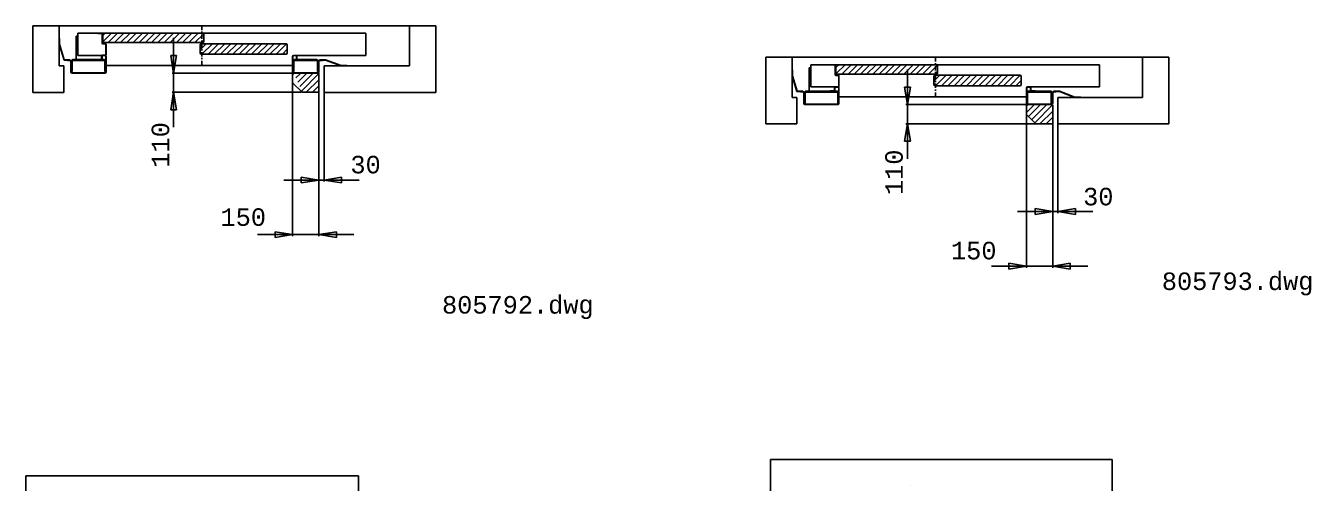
# Model space of a CAD drawing. Extents: x 29716 to 54257, y -8238 to 9896.
# Drawn here: x 42245 to 49583, y -2941 to -332 of the extents above; entities that cross this region are included whole.
import ezdxf

# ---------------------------------------------------------------- set-up
doc = ezdxf.new("R2010")
doc.units = 0
doc.header["$LTSCALE"] = 50
doc.header["$MEASUREMENT"] = 0
doc.linetypes.add('DASHDOT', pattern=[1, 0.5, -0.25, 0, -0.25])
doc.layers.get('0').update_dxf_attribs({"linetype": 'CONTINUOUS'})
doc.layers.get('Defpoints').update_dxf_attribs({"linetype": 'CONTINUOUS'})
for name, color, linetype in [('CONT_35', 250, 'CONTINUOUS'), ('CONT_70', 5, 'CONTINUOUS'), ('DASHD_35', 40, 'DASHDOT'), ('DIM', 7, 'CONTINUOUS'), ('HATCH_35', 6, 'CONTINUOUS'), ('TEXT_50', 7, 'CONTINUOUS')]:
    doc.layers.add(name, color=color, linetype=linetype)
doc.styles.get("Standard").update_dxf_attribs({"font": 'monotxt'})
doc.dimstyles.get("Standard").update_dxf_attribs({"dimscale": 50, "dimtxt": 2, "dimasz": 2, "dimexe": 0.18, "dimexo": 0, "dimgap": 0.5, "dimtad": 1, "dimdec": 0, "dimrnd": 1, "dimzin": 0, "dimdsep": 46, "dimtxsty": 'Standard', "dimblk": 'CLOSED', "dimcen": 0.09, "dimadec": 0, "dimazin": 0, "dimtfac": 1, "dimtdec": 0, "dimtmove": 2, "dimatfit": 0, "dimldrblk": 'CLOSED', "dimfxl": 1, "dimtolj": 1, "dimtzin": 0, "dimarcsym": 0})
pattern_1 = [(45, (38026.83902264944, -74872.74017820416), (-17.67766952966369, 17.67766952966369), [])]
pattern_2 = [(45, (40795.92562790814, -75092.15079102875), (-17.67766952966369, 17.67766952966369), [])]

# ---------------------------------------------------------------- blocks, each defined once
blk = doc.blocks.new('_Closed')
at = {"color": 0, "linetype": 'Continuous', "lineweight": -2}
for p, q in [((-1, 0.1666666666666667), (0, 0)), ((-1, 0.1666666666666667), (-1, -0.1666666666666667)), ((0, 0), (-1, -0.1666666666666667)), ((0, 0), (-1, 0))]:
    blk.add_line(p, q, dxfattribs=at)
blk = doc.blocks.new('*D127')
at = {"layer": 'Defpoints', "color": 0, "transparency": 16777216}
for p in [(43918.0929278649, -687.7382794941477), (43948.21627652454, -673.6876551877758), (43948.21627652454, -1211.774627259274)]:
    blk.add_point(p, dxfattribs=at)
at = {"layer": 'DIM', "color": 0, "lineweight": -2, "transparency": 16777216}
for p, q in [((43918.0929278649, -687.7382794941477), (43918.0929278649, -1220.774627259274)), ((43948.21627652454, -673.6876551877758), (43948.21627652454, -1220.774627259274)), ((43818.0929278649, -1211.774627259274), (43718.0929278649, -1211.774627259274)), ((43918.0929278649, -1211.774627259274), (43948.21627652454, -1211.774627259274)), ((44048.21627652454, -1211.774627259274), (44148.21627652454, -1211.774627259274))]:
    blk.add_line(p, q, dxfattribs=at)
at = {"layer": 'DIM', "color": 0, "lineweight": -2, "transparency": 16777216, "xscale": 100, "yscale": 100, "zscale": 100}
blk.add_blockref('_Closed', (43918.0929278649, -1211.774627259274), dxfattribs=at)
at = {"layer": 'DIM', "color": 0, "lineweight": -2, "transparency": 16777216, "xscale": 100, "yscale": 100, "zscale": 100, "rotation": 180}
blk.add_blockref('_Closed', (43948.21627652454, -1211.774627259274), dxfattribs=at)
at = {"layer": 'DIM', "color": 0, "transparency": 16777216, "insert": (44184.76947934606, -1124.521968557161), "char_height": 100, "attachment_point": 5}
blk.add_mtext('\\A1;30', dxfattribs=at)
blk = doc.blocks.new('*D132')
at = {"layer": 'Defpoints', "color": 0, "transparency": 16777216}
for p in [(43768.47618461433, -650.5769217018496), (43918.0929278649, -653.4194419488595), (43918.0929278649, -1523.238632969424)]:
    blk.add_point(p, dxfattribs=at)
at = {"layer": 'DIM', "color": 0, "lineweight": -2, "transparency": 16777216}
for p, q in [((43768.47618461433, -650.5769217018496), (43768.47618461433, -1532.238632969424)), ((43918.0929278649, -653.4194419488595), (43918.0929278649, -1532.238632969424)), ((43668.47618461433, -1523.238632969424), (43568.47618461433, -1523.238632969424)), ((43768.47618461433, -1523.238632969424), (43918.0929278649, -1523.238632969424)), ((44018.0929278649, -1523.238632969424), (44118.0929278649, -1523.238632969424))]:
    blk.add_line(p, q, dxfattribs=at)
at = {"layer": 'DIM', "color": 0, "lineweight": -2, "transparency": 16777216, "xscale": 100, "yscale": 100, "zscale": 100}
blk.add_blockref('_Closed', (43768.47618461433, -1523.238632969424), dxfattribs=at)
at = {"layer": 'DIM', "color": 0, "lineweight": -2, "transparency": 16777216, "xscale": 100, "yscale": 100, "zscale": 100, "rotation": 180}
blk.add_blockref('_Closed', (43918.0929278649, -1523.238632969424), dxfattribs=at)
at = {"layer": 'DIM', "color": 0, "transparency": 16777216, "insert": (43486.59452195883, -1423.86619290015), "char_height": 100, "attachment_point": 5}
blk.add_mtext('\\A1;150', dxfattribs=at)
blk = doc.blocks.new('*D133')
at = {"layer": 'Defpoints', "color": 0, "transparency": 16777216}
for p in [(43815.35363029633, -601.3321984569302), (43089.04471024557, -711.076693956489), (43817.43682056037, -711.0766939564892)]:
    blk.add_point(p, dxfattribs=at)
at = {"layer": 'DIM', "color": 0, "lineweight": -2, "transparency": 16777216}
for p, q in [((43089.04471024557, -501.33219845693), (43089.04471024557, -401.33219845693)), ((43815.35363029633, -601.3321984569302), (43080.04471024557, -601.33219845693)), ((43089.04471024557, -601.33219845693), (43089.04471024557, -711.076693956489)), ((43817.43682056037, -711.0766939564892), (43080.04471024557, -711.076693956489)), ((43089.04471024557, -811.076693956489), (43089.04471024557, -911.076693956489))]:
    blk.add_line(p, q, dxfattribs=at)
at = {"layer": 'DIM', "color": 0, "lineweight": -2, "transparency": 16777216, "xscale": 100, "yscale": 100, "zscale": 100}
for p, rotation in [((43089.04471024557, -601.33219845693), 270), ((43089.04471024557, -711.076693956489), 90)]:
    blk.add_blockref('_Closed', p, dxfattribs=dict(at, rotation=rotation))
at = {"layer": 'DIM', "color": 0, "transparency": 16777216, "insert": (43014.49526445674, -1011.436377343194), "char_height": 100, "attachment_point": 5, "rotation": 90}
blk.add_mtext('\\A1;110', dxfattribs=at)
blk = doc.blocks.new('*D134')
at = {"layer": 'Defpoints', "color": 0, "transparency": 16777216}
for p in [(48106.81582380596, -867.5337148343324), (48136.93917246557, -853.4830905279605), (48136.93917246557, -1391.570062599459)]:
    blk.add_point(p, dxfattribs=at)
at = {"layer": 'DIM', "color": 0, "lineweight": -2, "transparency": 16777216}
for p, q in [((48106.81582380596, -867.5337148343324), (48106.81582380596, -1400.570062599459)), ((48136.93917246557, -853.4830905279605), (48136.93917246557, -1400.570062599459)), ((48006.81582380596, -1391.570062599459), (47906.81582380596, -1391.570062599459)), ((48106.81582380596, -1391.570062599459), (48136.93917246557, -1391.570062599459)), ((48236.93917246557, -1391.570062599459), (48336.93917246557, -1391.570062599459))]:
    blk.add_line(p, q, dxfattribs=at)
at = {"layer": 'DIM', "color": 0, "lineweight": -2, "transparency": 16777216, "xscale": 100, "yscale": 100, "zscale": 100}
blk.add_blockref('_Closed', (48106.81582380596, -1391.570062599459), dxfattribs=at)
at = {"layer": 'DIM', "color": 0, "lineweight": -2, "transparency": 16777216, "xscale": 100, "yscale": 100, "zscale": 100, "rotation": 180}
blk.add_blockref('_Closed', (48136.93917246557, -1391.570062599459), dxfattribs=at)
at = {"layer": 'DIM', "color": 0, "transparency": 16777216, "insert": (48367.14288198571, -1307.020415668311), "char_height": 100, "attachment_point": 5}
blk.add_mtext('\\A1;30', dxfattribs=at)
blk = doc.blocks.new('*D148')
at = {"layer": 'Defpoints', "color": 0, "transparency": 16777216}
for p in [(48004.07652623739, -781.1276337971149), (47277.76760618659, -890.8721292966736), (48057.15971650142, -890.8721292966738)]:
    blk.add_point(p, dxfattribs=at)
at = {"layer": 'DIM', "color": 0, "lineweight": -2, "transparency": 16777216}
for p, q in [((47277.76760618659, -681.1276337971146), (47277.76760618659, -581.1276337971146)), ((48004.07652623739, -781.1276337971149), (47268.76760618659, -781.1276337971146)), ((47277.76760618659, -781.1276337971146), (47277.76760618659, -890.8721292966736)), ((48057.15971650142, -890.8721292966738), (47268.76760618659, -890.8721292966736)), ((47277.76760618659, -990.8721292966736), (47277.76760618659, -1090.872129296674))]:
    blk.add_line(p, q, dxfattribs=at)
at = {"layer": 'DIM', "color": 0, "lineweight": -2, "transparency": 16777216, "xscale": 100, "yscale": 100, "zscale": 100}
for p, rotation in [((47277.76760618659, -781.1276337971146), 270), ((47277.76760618659, -890.8721292966736), 90)]:
    blk.add_blockref('_Closed', p, dxfattribs=dict(at, rotation=rotation))
at = {"layer": 'DIM', "color": 0, "transparency": 16777216, "insert": (47201.82241961046, -1167.709466361929), "char_height": 100, "attachment_point": 5, "rotation": 90}
blk.add_mtext('\\A1;110', dxfattribs=at)
blk = doc.blocks.new('*D149')
at = {"layer": 'Defpoints', "color": 0, "transparency": 16777216}
for p in [(47957.19908055534, -806.3723570420343), (48106.81582380596, -833.2148772883165), (48106.81582380596, -1703.034068309608)]:
    blk.add_point(p, dxfattribs=at)
at = {"layer": 'DIM', "color": 0, "lineweight": -2, "transparency": 16777216}
for p, q in [((47957.19908055534, -806.3723570420343), (47957.19908055534, -1712.034068309608)), ((48106.81582380596, -833.2148772883165), (48106.81582380596, -1712.034068309608)), ((47857.19908055534, -1703.034068309608), (47757.19908055534, -1703.034068309608)), ((47957.19908055534, -1703.034068309608), (48106.81582380596, -1703.034068309608)), ((48206.81582380596, -1703.034068309608), (48306.81582380596, -1703.034068309608))]:
    blk.add_line(p, q, dxfattribs=at)
at = {"layer": 'DIM', "color": 0, "lineweight": -2, "transparency": 16777216, "xscale": 100, "yscale": 100, "zscale": 100}
blk.add_blockref('_Closed', (47957.19908055534, -1703.034068309608), dxfattribs=at)
at = {"layer": 'DIM', "color": 0, "lineweight": -2, "transparency": 16777216, "xscale": 100, "yscale": 100, "zscale": 100, "rotation": 180}
blk.add_blockref('_Closed', (48106.81582380596, -1703.034068309608), dxfattribs=at)
at = {"layer": 'DIM', "color": 0, "transparency": 16777216, "insert": (47656.22410536523, -1614.970927847237), "char_height": 100, "attachment_point": 5}
blk.add_mtext('\\A1;150', dxfattribs=at)

msp = doc.modelspace()

# ---------------------------------------------------------------- hatches: boundary and pattern name
at = {"layer": 'HATCH_35'}
h = msp.add_hatch(dxfattribs=at)
h.set_pattern_fill('ANSI31', color=256, scale=200, style=0)
h.set_pattern_definition(pattern_1)
h.paths.add_polyline_path([(43249.37045036733, -427.4643543077218), (43254.72023018198, -427.4643543077218, 0.4105608483670977), (43261.4069335911, -420.86063228684, 0.003121818030664051), (43261.40745495701, -420.7771295327511), (43261.40745495701, -380.6537808824032, 0.4142135623687133), (43254.72023018196, -373.9665561074617), (43249.37045036733, -373.9665561074617)])
h.paths.add_polyline_path([(43249.37045036733, -427.4643543077218), (43249.37045036732, -373.9665561074617), (42692.67616546984, -373.9665561074617, 0.4105608483670977), (42685.98946206071, -380.5702781283435, 0.003121818030664051), (42685.98894069481, -380.6537808824323), (42685.98894069481, -420.7771295327802, 0.4142135623697888), (42692.67616546983, -427.4643543077218)])
h = msp.add_hatch(dxfattribs=at)
h.set_pattern_fill('ANSI31', color=256, scale=200, style=0)
h.set_pattern_definition(pattern_1)
edge = h.paths.add_edge_path()
edge.add_arc((43731.51935664078, -487.6493772829235), 6.687224775019261, 270, 360)
edge.add_line((43738.20658141582, -487.6493772829235), (43738.20658141582, -440.8388038576049))
edge.add_arc((43731.51935664078, -440.8388038576049), 6.687224775019261, 0, 90)
edge.add_line((43731.51935664078, -434.1515790826634), (43247.36428292941, -434.1515790826634))
edge.add_arc((43247.36428292941, -440.8388038576049), 6.68722477501774, 90, 180)
edge.add_line((43240.67705815438, -440.8388038576049), (43240.67705815438, -487.6493772829235))
edge.add_arc((43247.36428292941, -487.6493772829235), 6.687224775019261, 180, 270)
edge.add_line((43247.36428292941, -494.3366020578651), (43731.51935664078, -494.3366020578651))
h = msp.add_hatch(dxfattribs=at)
h.set_pattern_fill('ANSI31', color=256, scale=200, style=0)
h.set_pattern_definition(pattern_2)
h.paths.add_polyline_path([(47438.09334630834, -607.2597896477901), (47438.09334630835, -553.7619914475299), (46876.27406141081, -553.7619914475299, 0.4105608483670977), (46869.58735800168, -560.3657134684117, 0.003121818030653436), (46869.58683663583, -560.4492162225006), (46869.58683663583, -600.5725648728485, 0.4142135623697888), (46876.27406141084, -607.2597896477901)])
h.paths.add_polyline_path([(47450.13035089804, -560.4492162224715, 0.4142135623687133), (47443.443126123, -553.7619914475299), (47438.09334630835, -553.7619914475299), (47438.09334630834, -607.2597896477901), (47443.44312612301, -607.2597896477901, 0.4142171117753553), (47450.13035089754, -600.5724838342949, -3.029603323714819e-06), (47450.13035089804, -600.5725648728485)])
h = msp.add_hatch(dxfattribs=at)
h.set_pattern_fill('ANSI31', color=256, scale=200, style=0)
h.set_pattern_definition(pattern_1)
edge = h.paths.add_edge_path()
edge.add_arc((43824.18993417163, -705.7269141369725), 5.349779820016743, 225.0000000002948, 270)
edge.add_arc((43773.82596443434, -655.3629443995997), 5.349779820015105, 180, 225.0000000002948)
edge.add_line((43770.04309884572, -659.1458099880365), (43820.40706858305, -709.5097797254093))
edge.add_line((43824.18993417163, -711.0766939564892), (43912.74314804488, -711.0766939564892))
edge.add_arc((43912.74314804487, -705.7269141369725), 5.349779820015105, 270, 360)
edge.add_line((43918.09292786489, -705.7269141369725), (43918.09292786489, -606.6819782793573))
edge.add_line((43768.47618461432, -606.6819782764469), (43768.47618461432, -655.3629443995997))
edge.add_arc((43773.82596443434, -606.6819782764469), 5.349779820015105, 90, 180)
edge.add_arc((43912.74314804487, -606.6819782793573), 5.349779820015105, 0, 90)
edge.add_line((43775.1634093894, -601.3321984540198), (43912.74314804501, -601.332198459113))
h.paths.add_polyline_path([(42939.49526445674, -1169.769710676526), (42939.49526445674, -853.1030440098593), (43089.49526445674, -853.1030440098593), (43089.49526445674, -1169.769710676526)], flags=9)
h.paths.add_polyline_path([(43328.2611886255, -1348.86619290015), (43644.92785529216, -1348.86619290015), (43644.92785529216, -1498.86619290015), (43328.2611886255, -1498.86619290015)], flags=9)
h = msp.add_hatch(dxfattribs=at)
h.set_pattern_fill('ANSI31', color=256, scale=200, style=0)
h.set_pattern_definition(pattern_2)
edge = h.paths.add_edge_path()
edge.add_arc((47920.24225258182, -620.6342391976732), 6.687224775019261, 0, 90)
edge.add_line((47920.24225258182, -613.9470144227316), (47436.0871788704, -613.9470144227316))
edge.add_arc((47436.0871788704, -620.6342391976732), 6.68722477501774, 90, 180)
edge.add_line((47429.39995409537, -620.6342391976732), (47429.39995409537, -667.4448126229918))
edge.add_arc((47436.0871788704, -667.4448126229918), 6.687224775019261, 180, 270)
edge.add_line((47436.0871788704, -674.1320373979333), (47920.24225258182, -674.1320373979333))
edge.add_arc((47920.24225258182, -667.4448126229918), 6.687224775019261, 270, 360)
edge.add_line((47926.9294773568, -667.4448126229918), (47926.9294773568, -620.6342391976732))
h = msp.add_hatch(dxfattribs=at)
h.set_pattern_fill('ANSI31', color=256, scale=200, style=0)
h.set_pattern_definition(pattern_2)
edge = h.paths.add_edge_path()
edge.add_arc((48101.46604398591, -885.5223494770407), 5.349779820015105, 270, 360)
edge.add_line((48106.81582380593, -885.5223494770407), (48106.81582380593, -786.4774136194255))
edge.add_arc((48101.46604398591, -786.4774136194255), 5.349779820015105, 0, 90)
edge.add_line((48101.46604398596, -781.1276337991812), (47962.54886037533, -781.1276337962709))
edge.add_arc((47962.54886037533, -786.4774136165152), 5.349779820015105, 90, 180)
edge.add_line((47957.19908055531, -786.4774136165152), (47957.19908055531, -835.1583797396679))
edge.add_arc((47962.54886037533, -835.1583797396679), 5.349779820015105, 180, 225.0000000002948)
edge.add_line((47958.76599478676, -838.9412453281047), (48009.12996452404, -889.3052150654776))
edge.add_arc((48012.91283011266, -885.5223494770407), 5.349779820016743, 225.0000000002948, 270)
edge.add_line((48012.91283011266, -890.8721292965574), (48101.46604398591, -890.8721292965574))
h.paths.add_polyline_path([(47497.8907720319, -1539.970927847237), (47814.55743869857, -1539.970927847237), (47814.55743869857, -1689.970927847237), (47497.8907720319, -1689.970927847237)], flags=9)
h.paths.add_polyline_path([(47126.82241961046, -1326.042799695261), (47126.82241961046, -1009.376133028594), (47276.82241961046, -1009.376133028594), (47276.82241961046, -1326.042799695261)], flags=9)

# ---------------------------------------------------------------- linework, layer by layer
at = {"layer": 'CONT_35'}
for p, q in [((42435.88673411917, -331.623048831807), (44435.88673411917, -331.623048831807)), ((42435.88673411917, -437.393924207845), (42435.88673411917, -403.9603300147974)), ((42435.88673411917, -403.9603300147974), (42437.89290155167, -403.9603300147974)), ((42463.73394666747, -527.7727259325729), (42435.88673411917, -437.393924207845)), ((42437.89290155167, -403.9603300147974), (42437.89290155167, -437.5318941262776)), ((42437.89290155167, -437.5318941262776), (42465.07946970772, -525.7665585001632)), ((42533.52021582649, -525.0978360224508), (42533.52021582649, -391.3533405221642)), ((42533.52021582649, -391.3533405221642), (42542.88233051042, -391.3533405221642)), ((42542.88233051042, -373.9665561074617), (44185.58191886569, -373.9665561074617)), ((42542.88233051042, -501.0238268328067), (42542.88233051042, -373.9665561074617)), ((42679.83669390072, -373.9665561074617), (42656.56515168019, -373.9665561074617)), ((42656.56515168019, -373.9665561074617), (42656.56515168019, -375.3040010621589)), ((42656.56515168019, -375.3040010621589), (42679.83669390072, -375.3040010621589)), ((42681.97660582872, -377.4439129908387), (42681.97660582872, -432.0116671547112)), ((42683.31405078373, -432.0116671547112), (42683.31405078373, -377.4439129908387)), ((42699.89836822577, -434.1515790826634), (42685.45396271173, -434.1515790826634)), ((42685.45396271173, -435.4890240373607), (42699.89836822577, -435.4890240373607)), ((42685.98894069481, -420.7771295327802), (42685.98894069481, -380.6537808824032)), ((42692.67616546984, -373.9665561074617), (43254.72023018198, -373.9665561074617)), ((43254.72023018198, -427.4643543077218), (42692.67616546984, -427.4643543077218)), ((42702.03828015377, -437.6289359660404), (42702.03828015377, -497.5464699501572)), ((42703.37572510878, -497.5464699501572), (42703.37572510878, -437.6289359660404)), ((43247.36428292941, -434.1515790826634), (43731.51935664078, -434.1515790826634)), ((43261.40745495701, -380.6537808824032), (43261.40745495701, -420.7771295327802)), ((44185.58191886569, -373.9665561074617), (44185.58191886569, -501.0238268328067)), ((42678.98598799118, -501.0238268328067), (42542.88233051042, -501.0238268328067)), ((42677.96427096185, -503.6987167429288), (42677.96427096354, -518.4106112482368)), ((42679.30171591741, -518.4106112482368), (42679.30171591678, -503.6987167429288)), ((42679.30171591818, -518.4106112467816), (42679.30171591755, -507.7110516084758)), ((42680.63916087247, -507.7110516084758), (42680.63916087311, -518.4106112467816)), ((42699.89836822577, -499.6863818781094), (42681.97660582671, -499.6863818781094)), ((42681.97660582676, -501.0238268328067), (42699.89836822577, -501.0238268328067)), ((42681.97660582667, -501.0238268328067), (42699.89836822577, -501.0238268328067)), ((42685.98894069217, -501.0238268328067), (42696.68850033189, -501.0238268328067)), ((42696.68850033189, -502.3612717882315), (42685.98894069217, -502.3612717882315)), ((42702.0382801519, -594.6449736834438), (42702.0382801519, -507.7110516077482)), ((42703.37572510687, -507.7110516077482), (42703.37572510687, -594.6449736834438)), ((43240.67705815438, -487.6493772829235), (43240.67705815438, -440.8388038576049)), ((43731.51935664078, -494.3366020578651), (43247.36428292941, -494.3366020578651)), ((43738.20658141582, -440.8388038576049), (43738.20658141582, -487.6493772829235)), ((43768.47618461437, -507.7110516041103), (43768.47618461437, -594.6449736790782)), ((43769.81362956938, -594.6449736790782), (43769.81362956938, -507.7110516041103)), ((44185.58191886569, -501.0238268328067), (43775.1634093894, -501.0238268328067)), ((43785.86296902871, -501.0238268291687), (43775.1634093894, -501.0238268291687)), ((43775.1634093894, -502.361271783866), (43785.86296902908, -502.361271783866)), ((43791.21274884877, -507.7110516041103), (43791.21274884813, -518.4106112431436)), ((43792.55019380311, -518.4106112431436), (43792.5501938037, -507.7110516041103)), ((46619.48463006019, -511.4184841718752), (48619.48463006023, -511.4184841718752)), ((42496.57998617302, -527.7727259325729), (42463.73394666747, -527.7727259325729)), ((42496.57998617302, -525.7665585001632), (42465.07946970772, -525.7665585001632)), ((42484.0347524865, -527.7727259325729), (42497.40920203652, -527.7727259325729)), ((42484.0347524865, -529.1101708879978), (42484.0347524865, -527.7727259325729)), ((42497.40920203652, -529.1101708879978), (42484.0347524865, -529.1101708879978)), ((42496.57998617302, -525.7665585001632), (42496.57998617302, -527.7727259325729)), ((42502.7589818564, -594.6449736834438), (42502.75898185653, -534.4599507082421)), ((42504.09642681169, -534.4599507075145), (42504.0964268131, -594.6449736834438)), ((42505.43387177216, -593.307528728019), (42505.43387177016, -535.7973956629394)), ((42510.78365158981, -535.7973956629394), (42510.78365159218, -593.307528728019)), ((42516.13343140983, -525.0978360224508), (42691.33872051187, -525.0978360224508)), ((42691.33872051282, -530.4476158419675), (42516.1334314096, -530.4476158426951)), ((42653.89026177375, -523.7603910670259), (42673.95193609849, -523.7603910670259)), ((42653.8902617703, -525.0978360224508), (42653.89026177375, -523.7603910670259)), ((42673.95193609853, -525.0978360224508), (42653.89026177557, -525.0978360224508)), ((42673.95193609503, -525.0978360224508), (42653.8902617703, -525.0978360224508)), ((42677.96427096354, -518.4106112482368), (42679.30171591741, -518.4106112482368)), ((42696.68850033284, -593.307528728019), (42696.68850033289, -535.7973956622118)), ((42702.03828015154, -535.7973956622118), (42702.0382801519, -593.307528728019)), ((42703.37572510687, -557.8652374209014), (43768.47618461437, -557.8652374209014)), ((43769.81362956816, -535.7973956585738), (43769.81362956584, -593.3075287236534)), ((43775.16340938586, -593.3075287236534), (43775.16340938841, -535.7973956578462)), ((43904.71847831165, -525.0978360195404), (43780.51318920869, -525.0978360180852)), ((43780.51318920842, -530.4476158383295), (43904.71847831187, -530.4476158383295)), ((43817.96164794754, -523.7603910633879), (43797.89997362281, -523.7603910633879)), ((43797.89997362317, -525.0978360188128), (43817.96164794567, -525.0978360188128)), ((43817.96164794567, -525.0978360188128), (43817.96164794754, -523.7603910633879)), ((43910.06825813167, -535.7973956585738), (43910.06825812907, -593.3075287236534)), ((43915.41803794986, -593.3075287236534), (43915.41803795099, -535.7973956585738)), ((43916.75548290974, -534.4599507089697), (43916.75548290988, -594.6449736841714)), ((43918.09292786489, -594.6449736841714), (43918.09292786471, -534.4599507075145)), ((43923.44270768473, -525.7665585001632), (43956.87883155984, -525.7665585001632)), ((43923.44270768473, -527.7727259325729), (43923.44270768473, -525.7665585001632)), ((43956.87883155984, -527.7727259325729), (43923.44270768473, -527.7727259325729)), ((43936.81715723479, -527.7727259376661), (43923.44270768641, -527.7727259340281)), ((43923.44270768473, -529.1101708872702), (43936.81715723479, -529.1101708872702)), ((43936.81715723479, -529.1101708872702), (43936.81715723479, -527.7727259376661)), ((43956.87883155984, -525.7665585001632), (44045.34250019352, -559.2026823748711)), ((44045.34250019352, -561.2088498072808), (43956.87883155984, -527.7727259325729)), ((44045.34250019352, -559.2026823748711), (44078.77609438662, -559.2026823748711)), ((44078.77609438662, -561.2088498072808), (44045.34250019352, -561.2088498072808)), ((44078.77609438662, -561.2088498072808), (44078.77609438662, -559.2026823748711)), ((46717.1181117675, -704.893271362519), (46717.1181117675, -571.1487758622325)), ((46717.1181117675, -571.1487758622325), (46726.48022645143, -571.1487758622325)), ((46726.48022645143, -553.7619914475299), (48374.30481480672, -553.7619914475299)), ((46726.48022645143, -680.8192621728749), (46726.48022645143, -553.7619914475299)), ((46863.43458984174, -553.7619914475299), (46840.16304762121, -553.7619914475299)), ((46840.16304762121, -553.7619914475299), (46840.16304762121, -555.0994364022272)), ((46840.16304762121, -555.0994364022272), (46863.43458984174, -555.0994364022272)), ((46865.57450176973, -557.2393483301794), (46865.57450176973, -611.8071024947794)), ((46866.91194672475, -611.8071024947794), (46866.91194672475, -557.2393483301794)), ((46869.58683663583, -600.5725648728485), (46869.58683663583, -560.4492162224715)), ((46876.27406141081, -553.7619914475299), (47443.44312612301, -553.7619914475299)), ((47450.13035089804, -560.4492162224715), (47450.13035089804, -600.5725648728485)), ((48374.30481480672, -553.7619914475299), (48374.30481480672, -680.8192621728749)), ((42510.78365159218, -593.307528728019), (42505.43387177216, -593.307528728019)), ((42509.44620663325, -599.9947535029605), (42696.68850033189, -599.9947535029605)), ((42696.68850033189, -601.3321984583854), (42509.44620663139, -601.3321984583854)), ((42702.0382801519, -593.307528728019), (42696.68850033284, -593.307528728019)), ((43768.47618461432, -606.6819782764469), (43768.47618461432, -655.3629443995997)), ((43769.81362956584, -593.3075287236534), (43775.16340938586, -593.3075287236534)), ((43770.04309884572, -659.1458099880365), (43820.40706858305, -709.5097797254093)), ((43773.82596443434, -601.3321984562026), (43912.74314804497, -601.332198459113)), ((43911.40570308972, -599.9947535044157), (43775.16340938926, -599.9947534993225)), ((43775.1634093894, -601.3321984540198), (43912.74314804501, -601.332198459113)), ((43910.06825812907, -593.3075287236534), (43915.41803794986, -593.3075287236534)), ((43918.09292786489, -705.7269141369725), (43918.09292786489, -606.6819782793573)), ((46883.49626416679, -613.9470144227316), (46869.05185865275, -613.9470144227316)), ((46869.05185865275, -615.2844593774289), (46883.49626416679, -615.2844593774289)), ((47443.44312612301, -607.2597896477901), (46876.27406141081, -607.2597896477901)), ((46885.63617609478, -617.4243713053811), (46885.63617609478, -677.3419052902254)), ((46886.9736210498, -677.3419052902254), (46886.9736210498, -617.4243713053811)), ((47429.39995409537, -667.4448126229918), (47429.39995409537, -620.6342391976732)), ((47436.0871788704, -613.9470144227316), (47920.24225258182, -613.9470144227316)), ((47926.9294773568, -620.6342391976732), (47926.9294773568, -667.4448126229918)), ((43824.18993417163, -711.0766939564892), (43912.74314804487, -711.0766939564892)), ((46680.17788211404, -707.5681612726412), (46647.33184260848, -707.5681612726412)), ((46680.17788211404, -705.5619938402315), (46648.67736564873, -705.5619938402315)), ((46667.63264842747, -707.5681612726412), (46681.00709797753, -707.5681612726412)), ((46681.00709797753, -708.9056062280661), (46667.63264842747, -708.9056062280661)), ((46680.17788211404, -705.5619938402315), (46680.17788211404, -707.5681612726412)), ((46686.35687779741, -774.4404090227845), (46686.35687779755, -714.2553860475828)), ((46687.6943227527, -714.2553860475828), (46687.69432275411, -774.4404090235121)), ((46689.03176771313, -773.1029640673596), (46689.03176771117, -715.5928310030076)), ((46694.38154753083, -715.5928310030076), (46694.38154753315, -773.1029640680872)), ((46699.73132735085, -704.893271362519), (46874.93661645284, -704.893271362519)), ((46874.93661645384, -710.2430511820357), (46699.73132735062, -710.2430511827633)), ((46862.58388393216, -680.8192621728749), (46726.48022645143, -680.8192621728749)), ((46837.48815771472, -703.5558264070942), (46857.54983203945, -703.5558264070942)), ((46837.48815771131, -704.8932713617914), (46837.48815771472, -703.5558264070942)), ((46857.54983203605, -704.8932713617914), (46837.48815771131, -704.8932713617914)), ((46857.54983203951, -704.893271362519), (46837.48815771659, -704.893271362519)), ((46861.56216690287, -683.4941520829971), (46861.56216690451, -698.2060465883051)), ((46861.56216690451, -698.2060465883051), (46862.89961185843, -698.2060465883051)), ((46862.89961185843, -698.2060465883051), (46862.89961185779, -683.4941520829971)), ((46862.89961185915, -698.2060465868499), (46862.89961185856, -687.5064869485441)), ((46864.23705681349, -687.5064869485441), (46864.23705681408, -698.2060465868499)), ((46883.49626416679, -679.4818172181776), (46865.57450176773, -679.4818172181776)), ((46865.57450176764, -680.8192621728749), (46883.49626416679, -680.8192621728749)), ((46865.57450176778, -680.8192621728749), (46883.49626416679, -680.8192621728749)), ((46869.58683663319, -680.8192621728749), (46880.28639627286, -680.8192621728749)), ((46880.28639627286, -682.1567071275722), (46869.58683663319, -682.1567071275722)), ((46880.28639627386, -773.1029640680872), (46880.28639627386, -715.59283100228)), ((46885.63617609288, -774.4404090227845), (46885.63617609288, -687.5064869478165)), ((46885.63617609256, -715.59283100228), (46885.63617609288, -773.1029640680872)), ((46886.97362104789, -687.5064869478165), (46886.97362104789, -774.4404090227845)), ((47920.24225258182, -674.1320373979333), (47436.0871788704, -674.1320373979333)), ((47957.19908055536, -687.5064869441785), (47957.19908055541, -774.4404090191465)), ((47958.53652551038, -774.4404090191465), (47958.53652551038, -687.5064869441785)), ((47958.5365255092, -715.5928309979145), (47958.53652550683, -773.102964062994)), ((48374.30481480672, -680.8192621728749), (47963.88630533039, -680.8192621728749)), ((47974.5858649697, -680.8192621692369), (47963.88630533039, -680.8192621692369)), ((47963.88630533039, -682.1567071239342), (47974.58586497011, -682.1567071239342)), ((47963.88630532684, -773.102964062994), (47963.88630532939, -715.5928309979145)), ((48093.44137425268, -704.8932713588811), (47969.23608514973, -704.8932713581535)), ((47969.23608514941, -710.2430511783978), (48093.44137425291, -710.2430511783978)), ((47979.93564478981, -687.5064869441785), (47979.93564478917, -698.2060465832119)), ((47981.27308974409, -698.2060465832119), (47981.27308974473, -687.5064869441785)), ((48006.68454388853, -703.5558264034562), (47986.62286956379, -703.5558264034562)), ((47986.62286956421, -704.8932713581535), (48006.68454388671, -704.8932713588811)), ((48006.68454388671, -704.8932713588811), (48006.68454388853, -703.5558264034562)), ((48098.79115407265, -715.5928309986421), (48098.7911540701, -773.1029640637216)), ((48104.14093389085, -773.1029640637216), (48104.14093389203, -715.5928309986421)), ((48105.47837885073, -714.255386049038), (48105.47837885086, -774.4404090242397)), ((48106.81582380588, -774.4404090242397), (48106.81582380574, -714.2553860475828)), ((48112.16560362576, -705.5619938402315), (48145.60172750083, -705.5619938402315)), ((48112.16560362576, -707.5681612726412), (48112.16560362576, -705.5619938402315)), ((48125.54005317578, -707.5681612770068), (48112.1656036274, -707.5681612740964)), ((48145.60172750083, -707.5681612726412), (48112.16560362576, -707.5681612726412)), ((48112.16560362576, -708.9056062273385), (48125.54005317578, -708.9056062273385)), ((48125.54005317578, -708.9056062273385), (48125.54005317578, -707.5681612770068)), ((48145.60172750083, -705.5619938402315), (48234.06539613455, -738.9981177149393)), ((48234.06539613455, -741.004285147349), (48145.60172750083, -707.5681612726412)), ((46694.38154753315, -773.1029640680872), (46689.03176771313, -773.1029640673596)), ((46693.04410257422, -779.7901888430288), (46880.28639627286, -779.7901888430288)), ((46880.28639627286, -781.1276337984536), (46693.0441025724, -781.1276337984536)), ((46885.63617609288, -773.1029640680872), (46880.28639627386, -773.1029640680872)), ((46886.97362104789, -737.660672760242), (47957.19908055541, -737.660672760242)), ((47957.19908055531, -786.4774136165152), (47957.19908055531, -835.1583797396679)), ((47958.53652550683, -773.102964062994), (47963.88630532684, -773.102964062994)), ((47962.54886037533, -781.1276337962709), (48101.46604398596, -781.1276337991812)), ((48100.12859903072, -779.7901888437564), (47963.88630533026, -779.7901888393908)), ((47963.88630533039, -781.1276337940881), (48101.466043986, -781.1276337991812)), ((48098.7911540701, -773.1029640637216), (48104.14093389085, -773.1029640637216)), ((48106.81582380593, -885.5223494770407), (48106.81582380593, -786.4774136194255)), ((48234.06539613455, -738.9981177149393), (48267.49899032765, -738.9981177149393)), ((48267.49899032765, -741.004285147349), (48234.06539613455, -741.004285147349)), ((48267.49899032765, -741.004285147349), (48267.49899032765, -738.9981177149393)), ((47958.76599478676, -838.9412453281047), (48009.12996452404, -889.3052150654776)), ((48012.91283011266, -890.8721292965574), (48101.46604398591, -890.8721292965574))]:
    msp.add_line(p, q, dxfattribs=at)
for centre, radius, start, end in [((42679.83669390067, -377.4439129908387), 3.477356883043345, 0, 89.99999999958312), ((42679.83669390072, -377.4439129908387), 2.139911928007258, 0, 89.99999999958312), ((42685.45396271173, -432.0116671547112), 3.477356883009894, 180, 270), ((42685.45396271173, -432.0116671547112), 2.139911928005738, 180, 270), ((42692.67616546984, -380.6537808824032), 6.687224775019261, 90, 180), ((42692.67616546984, -420.7771295327802), 6.687224775019261, 180, 270), ((42699.89836822577, -437.6289359660404), 3.477356883011414, 0, 90), ((42699.89836822577, -437.6289359660404), 2.139911928005738, 0, 90), ((43247.36428292941, -440.8388038576049), 6.68722477501774, 90, 180), ((43254.72023018198, -380.6537808824032), 6.687224775040549, 0, 90), ((43254.72023018198, -420.7771295327802), 6.687224775019261, 270, 0), ((43731.51935664078, -440.8388038576049), 6.687224775019261, 0, 90), ((42681.97660582671, -503.6987167429288), 4.012334864840525, 138.1896851084081, 180), ((42681.97660582671, -503.6987167429288), 4.012334865011709, 90, 138.1896851084081), ((42681.97660582676, -503.6987167429288), 2.674889910007552, 90, 180), ((42685.98894069217, -507.7110516077482), 6.687224775020022, 90, 180), ((42685.98894069217, -507.7110516077482), 5.349779820015105, 90, 180), ((42696.68850033189, -507.7110516077482), 6.687224775020022, 0, 90), ((42696.68850033189, -507.7110516077482), 5.349779820016626, 0, 90), ((42699.89836822577, -497.5464699501572), 2.139911928006498, 270, 0), ((42699.89836822577, -497.5464699501572), 3.477356883009894, 270, 0), ((43247.36428292941, -487.6493772829235), 6.687224775019261, 180, 270), ((43731.51935664078, -487.6493772829235), 6.687224775019261, 270, 0), ((43775.1634093894, -507.7110516041103), 6.687224775019261, 90, 180), ((43775.1634093894, -507.7110516041103), 5.349779820016626, 90, 180), ((43785.86296902871, -507.7110516041103), 6.687224775019261, 0, 90), ((43785.86296902908, -507.7110516033827), 5.349779819703404, 0, 90), ((42497.40920203652, -534.4599507082421), 6.687224775175113, 0, 90), ((42497.40920203652, -534.4599507082421), 5.3497798200037, 0, 90), ((42516.13343140983, -535.7973956622118), 10.6995596400074, 90, 180), ((42516.13343140965, -535.7973956622118), 5.349779820016626, 90, 180), ((42673.95193609849, -518.4106112475092), 6.687224775065638, 270.0000000004169, 0), ((42673.95193609849, -518.4106112475092), 5.349779820015105, 270, 0), ((42691.33872051187, -535.7973956622118), 10.69955963970482, 0, 90), ((42691.33872051287, -535.7973956622118), 5.349779820014345, 0, 90), ((43780.51318920865, -535.7973956585738), 10.69955964046888, 89.99999999958312, 180), ((43780.51318920837, -535.7973956578462), 5.349779820002942, 90, 180), ((43797.89997362321, -518.4106112431436), 6.687224775063356, 180, 269.9999999995831), ((43797.89997362281, -518.4106112438712), 5.349779819704923, 180, 270), ((43904.7184783116, -535.7973956585738), 10.69955963940985, 0, 89.99999999958312), ((43904.71847831187, -535.7973956585738), 5.349779819778668, 0, 90), ((43923.44270768473, -534.4599507089697), 6.687224775004057, 89.99999998582602, 180), ((43923.44270768473, -534.4599507075145), 5.349779820016626, 90, 180), ((46863.43458984169, -557.2393483301794), 3.477356883043345, 0, 89.99999999958312), ((46863.43458984174, -557.2393483301794), 2.139911928007258, 0, 89.99999999958312), ((46876.27406141081, -560.4492162224715), 6.687224775019261, 90, 180), ((47443.44312612301, -560.4492162224715), 6.687224775040549, 0, 90), ((42509.44620663139, -594.6449736834438), 6.687224775004057, 180, 270), ((42509.44620663325, -594.6449736834438), 5.349779820139026, 180, 270), ((42696.68850033189, -594.6449736834438), 5.349779820015865, 270, 0), ((42696.68850033189, -594.6449736834438), 6.687224775020022, 270, 0), ((43775.16340938954, -594.6449736790782), 6.687224775183475, 180, 269.9999999987493), ((43773.82596443434, -606.6819782764469), 5.349779820015105, 90, 180), ((43773.82596443434, -655.3629443995997), 5.349779820015105, 180, 225.0000000002211), ((43775.1634093894, -594.6449736790782), 5.349779820016626, 180, 269.9999999983324), ((43911.40570308986, -594.6449736841714), 6.687224775004057, 269.9999999987493, 0), ((43911.40570308986, -594.6449736841714), 5.349779820018146, 269.9999999983324, 0), ((43912.74314804487, -606.6819782793573), 5.349779820015105, 0, 90), ((46869.05185865275, -611.8071024947794), 3.477356883009894, 180, 270), ((46869.05185865275, -611.8071024947794), 2.139911928005738, 180, 270), ((46876.27406141081, -600.5725648728485), 6.687224775019261, 180, 270), ((46883.49626416679, -617.4243713053811), 3.477356883011414, 0, 90), ((46883.49626416679, -617.4243713053811), 2.139911928005738, 0, 90), ((47436.0871788704, -620.6342391976732), 6.68722477501774, 90, 180), ((47443.44312612301, -600.5725648728485), 6.687224775019261, 270, 0), ((47920.24225258182, -620.6342391976732), 6.687224775019261, 0, 90), ((43824.18993417163, -705.7269141369725), 5.349779820016743, 225.0000000002211, 270), ((43912.74314804487, -705.7269141369725), 5.349779820015105, 270, 0), ((46681.00709797753, -714.2553860475828), 6.687224775175113, 0, 90), ((46681.00709797753, -714.2553860475828), 5.3497798200037, 0, 90), ((46699.73132735085, -715.59283100228), 10.6995596400074, 90, 180), ((46699.73132735062, -715.59283100228), 5.349779820016626, 90, 180), ((46857.54983203945, -698.2060465875775), 5.349779820015105, 270, 0), ((46857.54983203945, -698.2060465875775), 6.687224775065638, 270.0000000004169, 0), ((46865.57450176773, -683.4941520822695), 4.012334864840525, 138.1896851084081, 180), ((46865.57450176773, -683.4941520829971), 4.012334865011709, 90, 138.1896851084081), ((46869.58683663319, -687.5064869478165), 6.687224775020022, 90, 180), ((46865.57450176778, -683.4941520829971), 2.674889910007552, 90, 180), ((46869.58683663319, -687.5064869478165), 5.349779820015105, 90, 180), ((46874.93661645284, -715.59283100228), 10.69955963970482, 0, 90), ((46874.93661645384, -715.59283100228), 5.349779820014345, 0, 90), ((46880.28639627286, -687.5064869478165), 6.687224775020022, 0, 90), ((46880.28639627286, -687.5064869478165), 5.349779820016626, 0, 90), ((46883.49626416679, -677.3419052902254), 3.477356883009894, 270, 0), ((46883.49626416679, -677.3419052902254), 2.139911928006498, 270, 0), ((47436.0871788704, -667.4448126229918), 6.687224775019261, 180, 270), ((47920.24225258182, -667.4448126229918), 6.687224775019261, 270, 0), ((47963.88630533039, -687.5064869441785), 6.687224775019261, 90, 180), ((47963.88630533039, -687.5064869441785), 5.349779820016626, 90, 180), ((47969.23608514969, -715.5928309986421), 10.69955964046888, 89.99999999958312, 180), ((47969.23608514941, -715.5928309979145), 5.349779820002942, 90, 180), ((47974.5858649697, -687.5064869441785), 6.687224775019261, 0, 90), ((47974.58586497011, -687.5064869434509), 5.349779819703404, 0, 90), ((47986.62286956425, -698.2060465832119), 6.687224775063356, 180, 269.9999999995831), ((47986.62286956379, -698.2060465839395), 5.349779819704923, 180, 270), ((48093.44137425259, -715.5928309986421), 10.69955963940985, 0, 89.99999999958312), ((48093.44137425286, -715.5928309986421), 5.349779819778668, 0, 90), ((48112.16560362576, -714.255386049038), 6.687224775004057, 89.99999998582602, 180), ((48112.16560362576, -714.2553860475828), 5.349779820016626, 90, 180), ((46693.0441025724, -774.4404090227845), 6.687224775004057, 180, 270), ((46693.04410257422, -774.4404090227845), 5.349779820139026, 180, 270), ((46880.28639627286, -774.4404090227845), 6.687224775020022, 270, 0), ((46880.28639627286, -774.4404090227845), 5.349779820015865, 270, 0), ((47963.88630533058, -774.4404090191465), 6.687224775183475, 180, 269.9999999983324), ((47962.54886037533, -786.4774136165152), 5.349779820015105, 90, 180), ((47963.88630533039, -774.4404090191465), 5.349779820016626, 180, 269.9999999983324), ((48100.12859903085, -774.4404090242397), 5.349779820018146, 269.9999999983324, 0), ((48100.1285990309, -774.4404090242397), 6.687224775004057, 269.9999999983324, 0), ((48101.46604398591, -786.4774136194255), 5.349779820015105, 0, 90), ((47962.54886037533, -835.1583797396679), 5.349779820015105, 180, 225.0000000002211), ((48012.91283011266, -885.5223494770407), 5.349779820016743, 225.0000000002211, 270), ((48101.46604398591, -885.5223494770407), 5.349779820015105, 270, 0)]:
    msp.add_arc(centre, radius, start, end, dxfattribs=at)
at = {"layer": 'CONT_70'}
for p, q in [((42435.88673411917, -331.623048831807), (42285.88673411917, -331.623048831807)), ((42285.88673411917, -331.623048831807), (42285.88673411917, -711.6978408085815)), ((42435.88673411917, -561.2088498080084), (42435.88673411917, -331.623048831807)), ((44435.88673411917, -331.623048831807), (44585.88673411917, -331.623048831807)), ((44435.88673411917, -331.623048831807), (44435.88673411917, -561.2088498080084)), ((44585.88673411917, -711.6978408085815), (44585.88673411917, -331.623048831807)), ((46619.48463006019, -511.4184841718752), (46469.48463006016, -511.4184841718752)), ((46469.48463006016, -511.4184841718752), (46469.48463006016, -891.4932761486498)), ((46619.48463006019, -741.0042851480766), (46619.48463006019, -511.4184841718752)), ((48619.48463006023, -511.4184841718752), (48769.48463006016, -511.4184841718752)), ((48619.48463006023, -511.4184841718752), (48619.48463006023, -741.0042851480766)), ((48769.48463006016, -891.4932761486498), (48769.48463006016, -511.4184841718752)), ((42462.63563321466, -561.2088498080084), (42435.88673411917, -561.2088498080084)), ((42462.63563321393, -711.6978408085815), (42462.63563321466, -561.2088498080084)), ((44435.88673411917, -561.2088498080084), (43948.21627652318, -561.2088498080084)), ((43948.21627652318, -561.2088498080084), (43948.21627652478, -711.6978408085815)), ((46619.48463006019, -617.1893595479132), (46619.48463006019, -583.7557653548656)), ((46619.48463006019, -583.7557653548656), (46621.49079749269, -583.7557653548656)), ((46621.49079749269, -583.7557653548656), (46621.49079749269, -617.3273294663459)), ((46647.33184260848, -707.5681612726412), (46619.48463006019, -617.1893595479132)), ((46621.49079749269, -617.3273294663459), (46648.67736564873, -705.5619938402315)), ((42285.88673411917, -711.6978408085815), (42462.63563321393, -711.6978408085815)), ((43948.21627652478, -711.6978408085815), (44585.88673411917, -711.6978408085815)), ((46667.63264842747, -708.9056062280661), (46667.63264842747, -707.5681612726412)), ((46646.23352915568, -741.0042851480766), (46619.48463006019, -741.0042851480766)), ((46646.23352915495, -891.4932761486498), (46646.23352915568, -741.0042851480766)), ((48619.48463006023, -741.0042851480766), (48136.93917246422, -741.0042851480766)), ((48136.93917246422, -741.0042851480766), (48136.93917246576, -891.4932761486498)), ((46469.48463006016, -891.4932761486498), (46646.23352915495, -891.4932761486498)), ((48136.93917246576, -891.4932761486498), (48769.48463006016, -891.4932761486498))]:
    msp.add_line(p, q, dxfattribs=at)
at = {"layer": 'CONT_70', "ltscale": 3}
for p, q in [((46496.00998979692, -2805.050301866279), (47926.00998978924, -2805.050301866279)), ((46496.00998979692, -2805.050301866279), (46496.00998979692, -4110.050301865843)), ((47926.00998979097, -2805.050301866279), (48446.00998979692, -2805.050301866279)), ((48446.00998979692, -4110.050301865843), (48446.00998979692, -2805.050301866279)), ((42244.85948367211, -2899.664701347607), (43684.85948366443, -2899.664701347607)), ((42244.85948367211, -2899.664701347607), (42244.85948367211, -4204.66470134717)), ((43684.85948366616, -2899.664701347607), (44144.85948367211, -2899.664701347607)), ((44144.85948367211, -4204.66470134717), (44144.85948367211, -2899.664701347607))]:
    msp.add_line(p, q, dxfattribs=at)
at = {"layer": 'DASHD_35'}
for p, q in [((43249.37045036732, -331.623048831807), (43249.37045036732, -557.8652374209014)), ((47438.09334630836, -511.4184841718752), (47438.09334630831, -737.660672760242))]:
    msp.add_line(p, q, dxfattribs=at)
at = {"layer": 'DASHD_35', "ltscale": 3}
msp.add_line((47296.00998978741, -3968.121080578706), (47296.00998978741, -2925.05030188054), dxfattribs=at)

# ---------------------------------------------------------------- texts
at = {"layer": 'TEXT_50', "char_height": 100, "width": 2143.84, "attachment_point": 1}
for s, insert in [('805793.dwg', (48729.8432184456, -1738.876463862132)), ('805792.dwg', (44621.33082581293, -1873.474698300931))]:
    msp.add_mtext(s, dxfattribs=dict(at, insert=insert))

# ---------------------------------------------------------------- dimensions: what is measured, and where the dimension line sits
at = {"layer": 'DIM'}
for base, p1, p2, picture, middle in [((43089.04471024557, -711.076693956489), (43815.35363029633, -601.3321984569302), (43817.43682056037, -711.0766939564892), '*D133', (43014.49526445674, -1011.436377343194)), ((47277.76760618659, -890.8721292966736), (48004.07652623739, -781.1276337971149), (48057.15971650142, -890.8721292966738), '*D148', (47201.82241961046, -1167.709466361929))]:
    dim = msp.add_linear_dim(base=base, p1=p1, p2=p2, angle=90, dimstyle='Standard', dxfattribs=at)
    dim.commit()
    dim.dimension.update_dxf_attribs({"geometry": picture, "text_midpoint": middle, "dimtype": 160})
for base, p1, p2, picture, middle in [((43918.0929278649, -1523.238632969424), (43768.47618461433, -650.5769217018496), (43918.0929278649, -653.4194419488595), '*D132', (43486.59452195883, -1423.86619290015)), ((43948.21627652454, -1211.774627259274), (43918.0929278649, -687.7382794941477), (43948.21627652454, -673.6876551877758), '*D127', (44184.76947934606, -1124.521968557161)), ((48106.81582380596, -1703.034068309608), (47957.19908055534, -806.3723570420343), (48106.81582380596, -833.2148772883165), '*D149', (47656.22410536523, -1614.970927847237)), ((48136.93917246557, -1391.570062599459), (48106.81582380596, -867.5337148343324), (48136.93917246557, -853.4830905279605), '*D134', (48367.14288198571, -1307.020415668311))]:
    dim = msp.add_linear_dim(base=base, p1=p1, p2=p2, dimstyle='Standard', dxfattribs=at)
    dim.commit()
    dim.dimension.update_dxf_attribs({"geometry": picture, "text_midpoint": middle, "dimtype": 160})

doc.saveas('drawing.dxf')
